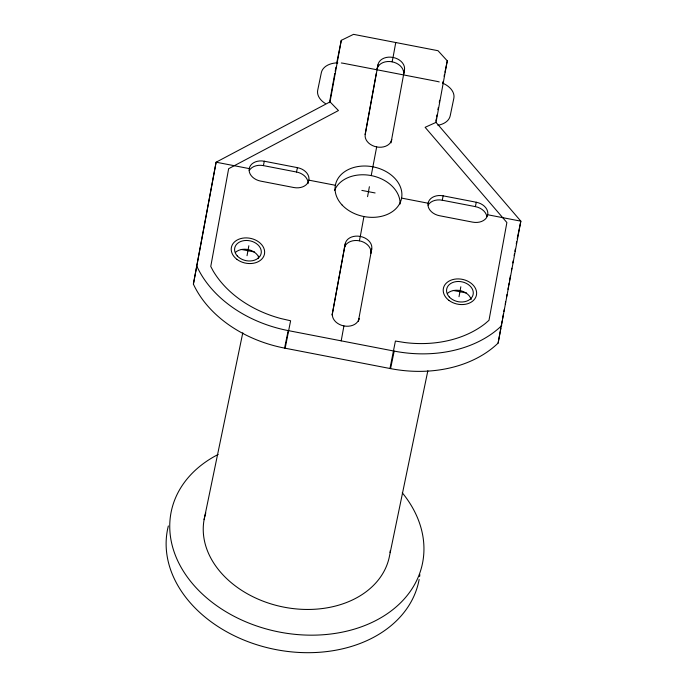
<?xml version="1.0" encoding="UTF-8"?>
<svg xmlns="http://www.w3.org/2000/svg" width="687" height="687" viewBox="0 0 687 687"><rect width="100%" height="100%" fill="white"/><g stroke="black" fill="none" stroke-linecap="round" stroke-linejoin="round"><path stroke-width="1.03" d="M193.391 284.126L216.113 162.201L330.035 101.874L341.284 40.344L353.522 34.35L437.997 50.701L447.28 60.851L436.022 122.389L520.84 221.162L498.118 343.088A114.712 85.918 11.7 0 1 390.568 368.61L284.573 348.103A114.712 85.918 11.7 0 1 193.391 284.126L216.113 162.201L249.235 168.607A13.5 10.107 11.7 0 0 260.665 181.119L293.787 187.525A13.5 10.107 11.7 0 0 308.858 180.149L335.359 185.275M247.028 255.701L248.84 245.757M329.459 102.706L334.801 73.5M335.179 71.414L335.943 67.24M336.707 63.067L341.284 40.344M332.165 314.637L345.226 243.808A13.5 10.107 11.7 0 1 360.297 236.431L363.93 216.542M365.098 134.583L376.287 73.415M332.13 315.17L345.226 243.808M395.764 42.525L393.033 57.442A13.5 10.107 11.7 0 0 377.962 64.818L365.235 134.429A13.5 10.107 11.7 0 0 376.665 146.932L371.212 175.58M341.199 340.855L343.921 325.93A13.5 10.107 11.7 0 1 332.491 313.418M367.571 196.654L369.391 186.709M358.468 320.82L371.727 248.943A13.5 10.107 11.7 0 0 360.297 236.431L359.387 240.811A13.5 10.107 11.7 0 0 344.316 248.187M391.015 142.879L404.463 69.945A13.5 10.107 11.7 0 0 393.033 57.442L392.122 61.821A13.5 10.107 11.7 0 0 377.06 69.198L377.962 64.818M435.833 121.127L436.211 119.04M436.597 116.953L436.975 114.866M437.928 109.654L438.315 107.567M439.268 102.354L439.646 100.268M442.703 83.582L443.081 81.495M459.01 296.715L460.831 286.771M498.118 343.088L500.823 328.326M501.209 326.213L502.171 320.941M502.558 318.837L503.519 313.564M503.906 311.451L504.292 309.339M505.254 304.066L505.641 301.962M506.611 296.69L506.989 294.577M507.959 289.304L508.346 287.192M508.732 285.088L509.119 282.975M509.496 280.863L510.467 275.59M511.429 270.317L511.815 268.213M512.777 262.932L513.163 260.828M514.134 255.555L514.511 253.443M514.898 251.339L515.284 249.226M516.255 243.954L516.641 241.841M249.252 170.505A13.5 10.107 11.7 0 1 263.396 165.61L264.306 161.23L297.428 167.637A13.5 10.107 11.7 0 1 308.858 180.149M204.099 519.63L242.794 332.783M258.235 258.252L258.664 256.157M308.059 183.652A13.5 10.107 11.7 0 0 296.518 172.016L297.428 167.637M284.573 348.103L288.197 330.593A114.712 85.918 11.7 0 1 197.014 266.616M285.165 348.232L290.61 320.769L281.138 318.605A101.204 75.802 11.7 0 1 213.082 270.85L210.763 266.453L228.642 168.701L338.451 110.547L330.035 101.874M404.463 69.945L403.552 74.325A13.5 10.107 11.7 0 0 392.122 61.821M391.367 141.307L391.727 139.555A13.5 10.107 11.7 0 1 376.665 146.932M371.727 248.943L370.817 253.314A13.5 10.107 11.7 0 0 359.387 240.811M358.451 321.173L358.992 318.545A13.5 10.107 11.7 0 1 343.921 325.93M444.077 76.3L444.506 74.248M444.936 72.187L447.28 60.851M389.967 368.507L395.411 341.053L405.004 342.573A101.204 75.802 11.7 0 0 485.28 323.525L488.998 320.288L506.877 222.536L425.116 127.318L436.022 122.389M390.568 368.61L394.192 351.1A114.712 85.918 11.7 0 0 501.742 325.578M428.113 205.112A13.5 10.107 11.7 0 1 442.256 200.218L443.167 195.838L476.289 202.244A13.5 10.107 11.7 0 1 487.718 214.756L520.84 221.162L517.217 238.681M427.846 370.774L389.589 555.525A94.471 70.752 11.7 0 1 279.575 606.217A94.471 70.752 11.7 0 1 205.799 512.897M486.834 216.474A13.5 10.107 11.7 0 0 475.387 206.624L476.289 202.244M394.192 351.1L288.197 330.593M263.396 165.61L296.518 172.016M442.256 200.218L475.387 206.624M361.851 190.402L375.102 192.961M401.603 198.096L428.095 203.223A13.5 10.107 11.7 0 0 439.525 215.727L472.656 222.133A13.5 10.107 11.7 0 0 487.718 214.756M241.309 249.441L254.559 252.009M453.3 290.464L466.542 293.023M439.242 81.942A20.241 13.414 10.4 0 0 436.674 81.324L343.929 63.384A20.241 13.414 10.4 0 0 341.31 62.989M442.522 83.093A20.241 13.414 10.4 0 1 453.832 98.31L450.2 115.82A20.241 13.414 10.4 0 1 437.911 125.274M337.832 62.835A20.241 13.414 10.4 0 0 321.336 72.676L317.712 90.186A20.241 13.414 10.4 0 0 325.295 103.488M334.586 190.393A33.74 25.273 11.7 0 1 371.83 175.709A33.74 25.273 11.7 0 1 400.092 204.03M447.546 293.306A13.5 10.107 11.7 0 1 461.071 290.816A13.5 10.107 11.7 0 1 471.179 299.515M428.095 203.223A13.5 10.107 11.7 0 1 443.167 195.838M235.555 252.292A13.5 10.107 11.7 0 1 258.501 256.732M249.235 168.607A13.5 10.107 11.7 0 1 264.306 161.23M390.259 550.596A94.471 70.752 11.7 0 1 390.044 552.58M402.256 492.768A128.263 96.06 11.7 0 1 370.465 623.135A128.263 96.06 11.7 0 1 195.108 586.646A128.263 96.06 11.7 0 1 218.157 454.459M419.139 579.459A128.263 96.06 11.7 0 1 272.73 648.949A128.263 96.06 11.7 0 1 168.349 525.941M419.86 574.607A128.263 96.06 11.7 0 1 419.611 576.556M342.178 205.087A33.74 25.273 11.7 0 0 399.499 203.945A33.74 25.273 11.7 0 0 363.758 166.022A33.74 25.273 11.7 0 0 342.178 205.087M449.264 296.964A13.5 10.107 11.7 0 0 472.244 296.793A13.5 10.107 11.7 0 0 458.246 281.472A13.5 10.107 11.7 0 0 449.264 296.964M237.281 255.942A13.5 10.107 11.7 0 0 260.261 255.779A13.5 10.107 11.7 0 0 246.264 240.459A13.5 10.107 11.7 0 0 237.281 255.942M448.929 300.374A16.866 12.632 11.7 0 0 476.323 295.659A16.866 12.632 11.7 0 0 454.511 279.197A16.866 12.632 11.7 0 0 448.929 300.374M236.946 259.36A16.866 12.632 11.7 0 0 264.34 254.637A16.866 12.632 11.7 0 0 242.52 238.183A16.866 12.632 11.7 0 0 236.946 259.36"/></g></svg>
